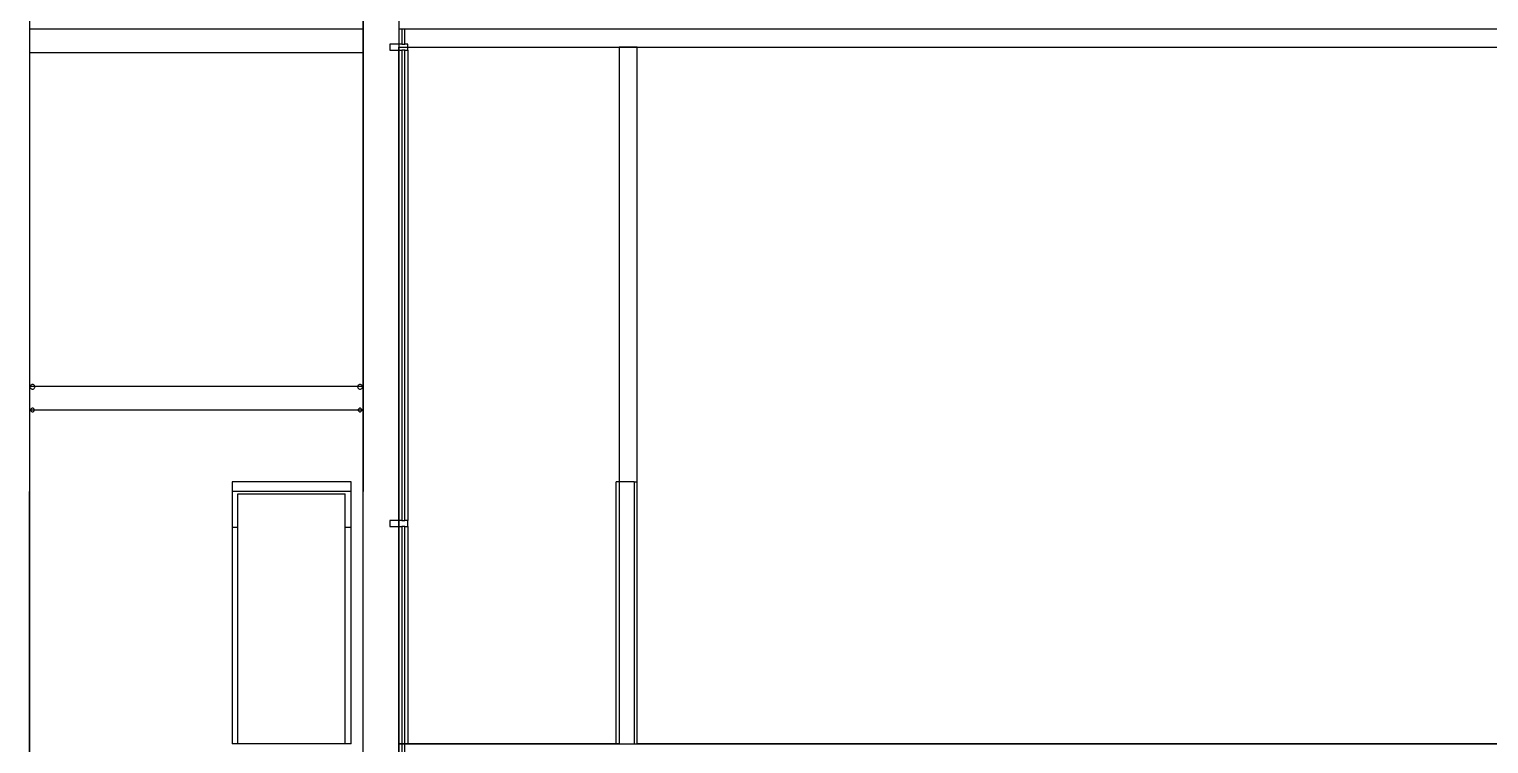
# Model space of a CAD drawing. Header units: millimetres. Extents: x 90964 to 877642, y 656808 to 1438307.
# Drawn here: x 843285 to 855538, y 1190027 to 1196027 of the extents above; entities that cross this region are included whole.
import ezdxf

# ---------------------------------------------------------------- set-up
doc = ezdxf.new("R2010")
doc.units = ezdxf.units.MM
doc.header["$LTSCALE"] = 300
doc.layers.add('ProfileEdges', color=7, linetype='Continuous')
doc.layers.add('SectionCutEdges', color=7, linetype='Continuous')

msp = doc.modelspace()

# ---------------------------------------------------------------- linework, layer by layer
at = {"color": 251}
for p, q in [((846463.1, 1195851.5), (846463.1, 1191901.5)), ((845988.1, 1192226.5), (844988.1, 1192226.5)), ((844988.1, 1192226.5), (844988.1, 1192144.2)), ((845988.1, 1192144.2), (845988.1, 1192226.5)), ((848238.1, 1192226.5), (848213.1, 1192226.5)), ((848213.1, 1190026.5), (848213.1, 1192226.5)), ((848363.1, 1192226.5), (848238.1, 1192226.5)), ((848363.1, 1192226.5), (848363.1, 1190026.5)), ((848363.1, 1192226.5), (848388.1, 1192226.5)), ((844988.1, 1192144.2), (844988.1, 1191844.2)), ((845038.1, 1192126.5), (845938.1, 1192126.5)), ((845038.1, 1191844.2), (845038.1, 1192126.5)), ((845938.1, 1191844.2), (845938.1, 1192126.5)), ((845988.1, 1191844.2), (845988.1, 1192144.2)), ((848388.1, 1192126.5), (848389.7, 1192126.5)), ((848389.7, 1190026.5), (848389.7, 1192126.5)), ((844988.1, 1191844.2), (844988.1, 1190026.5)), ((845038.1, 1190026.5), (845038.1, 1191844.2)), ((845938.1, 1190026.5), (845938.1, 1191844.2)), ((845988.1, 1190026.5), (845988.1, 1191844.2)), ((846463.1, 1191851.5), (846463.1, 1190026.5)), ((845038.1, 1190026.5), (844988.1, 1190026.5)), ((845938.1, 1190026.5), (845038.1, 1190026.5)), ((845988.1, 1190026.5), (845938.1, 1190026.5))]:
    msp.add_line(p, q, dxfattribs=at)
at = {"layer": 'ProfileEdges'}
for points in [[(846088.1, 1265726.5), (846388.1, 1265726.5), (846388.1, 1181026.5), (846088.1, 1181026.5)], [(842988.1, 1261726.5), (843288.1, 1261726.5), (843288.1, 1181026.5), (842988.1, 1181026.5)], [(846088.1, 1196026.5), (843288.1, 1196026.5), (843288.1, 1195831.5), (846088.1, 1195831.5)], [(876842.1, 1196026.5), (846388.1, 1196026.5), (846388.1, 1195876.5), (876842.1, 1195876.5)], [(846088.1, 1193026.5), (843288.1, 1193026.5), (843288.1, 1192831.5), (846088.1, 1192831.5)], [(846388.1, 1190026.5), (876842.1, 1190026.5), (876842.1, 1189876.5), (846388.1, 1189876.5)]]:
    msp.add_lwpolyline(points, close=True, dxfattribs=at)
at = {"layer": 'SectionCutEdges', "color": 251}
for p, q in [((843288.1, 1197844.2), (843288.1, 1192144.2)), ((846088.1, 1197844.2), (846088.1, 1192144.2)), ((846388.1, 1196026.5), (846388.1, 1195901.5)), ((846412.6, 1196026.5), (846412.6, 1195901.5)), ((846437.6, 1195901.5), (846437.6, 1196026.5)), ((846313.1, 1195901.5), (846313.1, 1195851.5)), ((846388.1, 1195901.5), (846313.1, 1195901.5)), ((846388.1, 1195901.5), (846388.1, 1195876.5)), ((846412.6, 1195901.5), (846388.1, 1195901.5)), ((846388.1, 1195876.5), (846463.1, 1195876.5)), ((846388.1, 1195851.5), (846388.1, 1195876.5)), ((846412.6, 1195901.5), (846437.6, 1195901.5)), ((846463.1, 1195901.5), (846437.6, 1195901.5)), ((846463.1, 1195876.5), (846463.1, 1195901.5)), ((846463.1, 1195851.5), (846463.1, 1195876.5)), ((846463.1, 1195876.5), (848238.1, 1195876.5)), ((848238.1, 1195876.5), (848238.1, 1192226.5)), ((848388.1, 1195876.5), (848238.1, 1195876.5)), ((848388.1, 1195876.5), (861388.1, 1195876.5)), ((848388.1, 1192226.5), (848388.1, 1195876.5)), ((846313.1, 1195851.5), (846388.1, 1195851.5)), ((846388.1, 1195851.5), (846412.6, 1195851.5)), ((846388.1, 1191901.5), (846388.1, 1195851.5)), ((846412.6, 1195851.5), (846412.6, 1191901.5)), ((846437.6, 1195851.5), (846412.6, 1195851.5)), ((846437.6, 1191901.5), (846437.6, 1195851.5)), ((846437.6, 1195851.5), (846463.1, 1195851.5)), ((843308.3, 1193043.5), (843303.5, 1193041.5)), ((843313.5, 1193044.2), (843308.3, 1193043.5)), ((843318.7, 1193043.5), (843313.5, 1193044.2)), ((843323.5, 1193041.5), (843318.7, 1193043.5)), ((846057.5, 1193043.5), (846052.7, 1193041.5)), ((846062.7, 1193044.2), (846057.5, 1193043.5)), ((846067.9, 1193043.5), (846062.7, 1193044.2)), ((846072.7, 1193041.5), (846067.9, 1193043.5)), ((843294.2, 1193029.3), (843293.5, 1193024.2)), ((843294.2, 1193019), (843293.5, 1193024.2)), ((843296.2, 1193034.2), (843294.2, 1193029.3)), ((843294.2, 1193019), (843296.2, 1193014.2)), ((843299.4, 1193038.3), (843296.2, 1193034.2)), ((843296.2, 1193014.2), (843299.4, 1193010)), ((843303.5, 1193041.5), (843299.4, 1193038.3)), ((843299.4, 1193010), (843303.5, 1193006.9)), ((843303.5, 1193006.9), (843308.3, 1193004.9)), ((843308.3, 1193004.9), (843313.5, 1193004.2)), ((843313.5, 1193004.2), (843318.7, 1193004.9)), ((843318.7, 1193004.9), (843323.5, 1193006.9)), ((843327.7, 1193038.3), (843323.5, 1193041.5)), ((843323.5, 1193006.9), (843327.7, 1193010)), ((843330.8, 1193034.2), (843327.7, 1193038.3)), ((843327.7, 1193010), (843330.8, 1193014.2)), ((843332.8, 1193029.3), (843330.8, 1193034.2)), ((843330.8, 1193014.2), (843332.8, 1193019)), ((843333.5, 1193024.2), (843332.8, 1193029.3)), ((843332.8, 1193019), (843333.5, 1193024.2)), ((846043.4, 1193029.3), (846042.7, 1193024.2)), ((846042.7, 1193024.2), (846043.4, 1193019)), ((846045.4, 1193034.2), (846043.4, 1193029.3)), ((846043.4, 1193019), (846045.4, 1193014.2)), ((846048.6, 1193038.3), (846045.4, 1193034.2)), ((846045.4, 1193014.2), (846048.6, 1193010)), ((846052.7, 1193041.5), (846048.6, 1193038.3)), ((846048.6, 1193010), (846052.7, 1193006.9)), ((846052.7, 1193006.9), (846057.5, 1193004.9)), ((846057.5, 1193004.9), (846062.7, 1193004.2)), ((846062.7, 1193004.2), (846067.9, 1193004.9)), ((846067.9, 1193004.9), (846072.7, 1193006.9)), ((846076.9, 1193038.3), (846072.7, 1193041.5)), ((846072.7, 1193006.9), (846076.9, 1193010)), ((846080, 1193034.2), (846076.9, 1193038.3)), ((846076.9, 1193010), (846080, 1193014.2)), ((846082, 1193029.3), (846080, 1193034.2)), ((846080, 1193014.2), (846082, 1193019)), ((846082.7, 1193024.2), (846082, 1193029.3)), ((846082, 1193019), (846082.7, 1193024.2)), ((843299, 1192833.1), (843298.5, 1192829.2)), ((843298.5, 1192829.2), (843299, 1192825.3)), ((843300.5, 1192836.7), (843299, 1192833.1)), ((843299, 1192825.3), (843300.5, 1192821.7)), ((843302.9, 1192839.8), (843300.5, 1192836.7)), ((843300.5, 1192821.7), (843302.9, 1192818.6)), ((843306, 1192842.2), (843302.9, 1192839.8)), ((843302.9, 1192818.6), (843306, 1192816.2)), ((843309.6, 1192843.7), (843306, 1192842.2)), ((843306, 1192816.2), (843309.6, 1192814.7)), ((843313.5, 1192844.2), (843309.6, 1192843.7)), ((843309.6, 1192814.7), (843313.5, 1192814.2)), ((843317.4, 1192843.7), (843313.5, 1192844.2)), ((843313.5, 1192814.2), (843317.4, 1192814.7)), ((843321, 1192842.2), (843317.4, 1192843.7)), ((843317.4, 1192814.7), (843321, 1192816.2)), ((843324.1, 1192839.8), (843321, 1192842.2)), ((843321, 1192816.2), (843324.1, 1192818.6)), ((843326.5, 1192836.7), (843324.1, 1192839.8)), ((843324.1, 1192818.6), (843326.5, 1192821.7)), ((843328, 1192833.1), (843326.5, 1192836.7)), ((843326.5, 1192821.7), (843328, 1192825.3)), ((843328.5, 1192829.2), (843328, 1192833.1)), ((843328, 1192825.3), (843328.5, 1192829.2)), ((846047.7, 1192829.2), (846048.2, 1192833.1)), ((846048.2, 1192825.3), (846047.7, 1192829.2)), ((846049.7, 1192836.7), (846048.2, 1192833.1)), ((846048.2, 1192825.3), (846049.7, 1192821.7)), ((846052.1, 1192839.8), (846049.7, 1192836.7)), ((846049.7, 1192821.7), (846052.1, 1192818.6)), ((846055.2, 1192842.2), (846052.1, 1192839.8)), ((846052.1, 1192818.6), (846055.2, 1192816.2)), ((846058.8, 1192843.7), (846055.2, 1192842.2)), ((846055.2, 1192816.2), (846058.8, 1192814.7)), ((846062.7, 1192844.2), (846058.8, 1192843.7)), ((846058.8, 1192814.7), (846062.7, 1192814.2)), ((846066.6, 1192843.7), (846062.7, 1192844.2)), ((846062.7, 1192814.2), (846066.6, 1192814.7)), ((846070.2, 1192842.2), (846066.6, 1192843.7)), ((846066.6, 1192814.7), (846070.2, 1192816.2)), ((846073.3, 1192839.8), (846070.2, 1192842.2)), ((846070.2, 1192816.2), (846073.3, 1192818.6)), ((846075.7, 1192836.7), (846073.3, 1192839.8)), ((846073.3, 1192818.6), (846075.7, 1192821.7)), ((846077.2, 1192833.1), (846075.7, 1192836.7)), ((846075.7, 1192821.7), (846077.2, 1192825.3)), ((846077.7, 1192829.2), (846077.2, 1192833.1)), ((846077.2, 1192825.3), (846077.7, 1192829.2)), ((848238.1, 1192226.5), (848238.1, 1190026.5)), ((848388.1, 1192126.5), (848388.1, 1192226.5)), ((843288.1, 1191844.2), (843288.1, 1192144.2)), ((845988.1, 1192144.2), (844988.1, 1192144.2)), ((846088.1, 1191844.2), (846088.1, 1192144.2)), ((848388.1, 1190026.5), (848388.1, 1192126.5)), ((843288.1, 1189141.8), (843288.1, 1191844.2)), ((844988.1, 1191844.2), (845038.1, 1191844.2)), ((845938.1, 1191844.2), (845988.1, 1191844.2)), ((846088.1, 1189141.8), (846088.1, 1191844.2)), ((846313.1, 1191901.5), (846313.1, 1191851.5)), ((846388.1, 1191901.5), (846313.1, 1191901.5)), ((846313.1, 1191851.5), (846388.1, 1191851.5)), ((846412.6, 1191901.5), (846388.1, 1191901.5)), ((846388.1, 1191851.5), (846388.1, 1191901.5)), ((846388.1, 1190026.5), (846388.1, 1191851.5)), ((846388.1, 1191851.5), (846412.6, 1191851.5)), ((846412.6, 1191901.5), (846437.6, 1191901.5)), ((846412.6, 1191851.5), (846412.6, 1190026.5)), ((846437.6, 1191851.5), (846412.6, 1191851.5)), ((846463.1, 1191901.5), (846437.6, 1191901.5)), ((846437.6, 1190026.5), (846437.6, 1191851.5)), ((846437.6, 1191851.5), (846463.1, 1191851.5)), ((846463.1, 1191851.5), (846463.1, 1191901.5)), ((846388.1, 1190026.5), (846388.1, 1189876.5)), ((846412.6, 1190026.5), (846388.1, 1190026.5)), ((846437.6, 1190026.5), (846412.6, 1190026.5)), ((846412.6, 1190026.5), (846412.6, 1189876.5)), ((846437.6, 1189876.5), (846437.6, 1190026.5)), ((846463.1, 1190026.5), (846437.6, 1190026.5)), ((848213.1, 1190026.5), (846463.1, 1190026.5)), ((848238.1, 1190026.5), (848213.1, 1190026.5)), ((848238.1, 1190026.5), (848363.1, 1190026.5)), ((848363.1, 1190026.5), (848388.1, 1190026.5)), ((848389.7, 1190026.5), (848388.1, 1190026.5)), ((877642.2, 1190026.5), (848389.7, 1190026.5))]:
    msp.add_line(p, q, dxfattribs=at)

doc.saveas('drawing.dxf')
